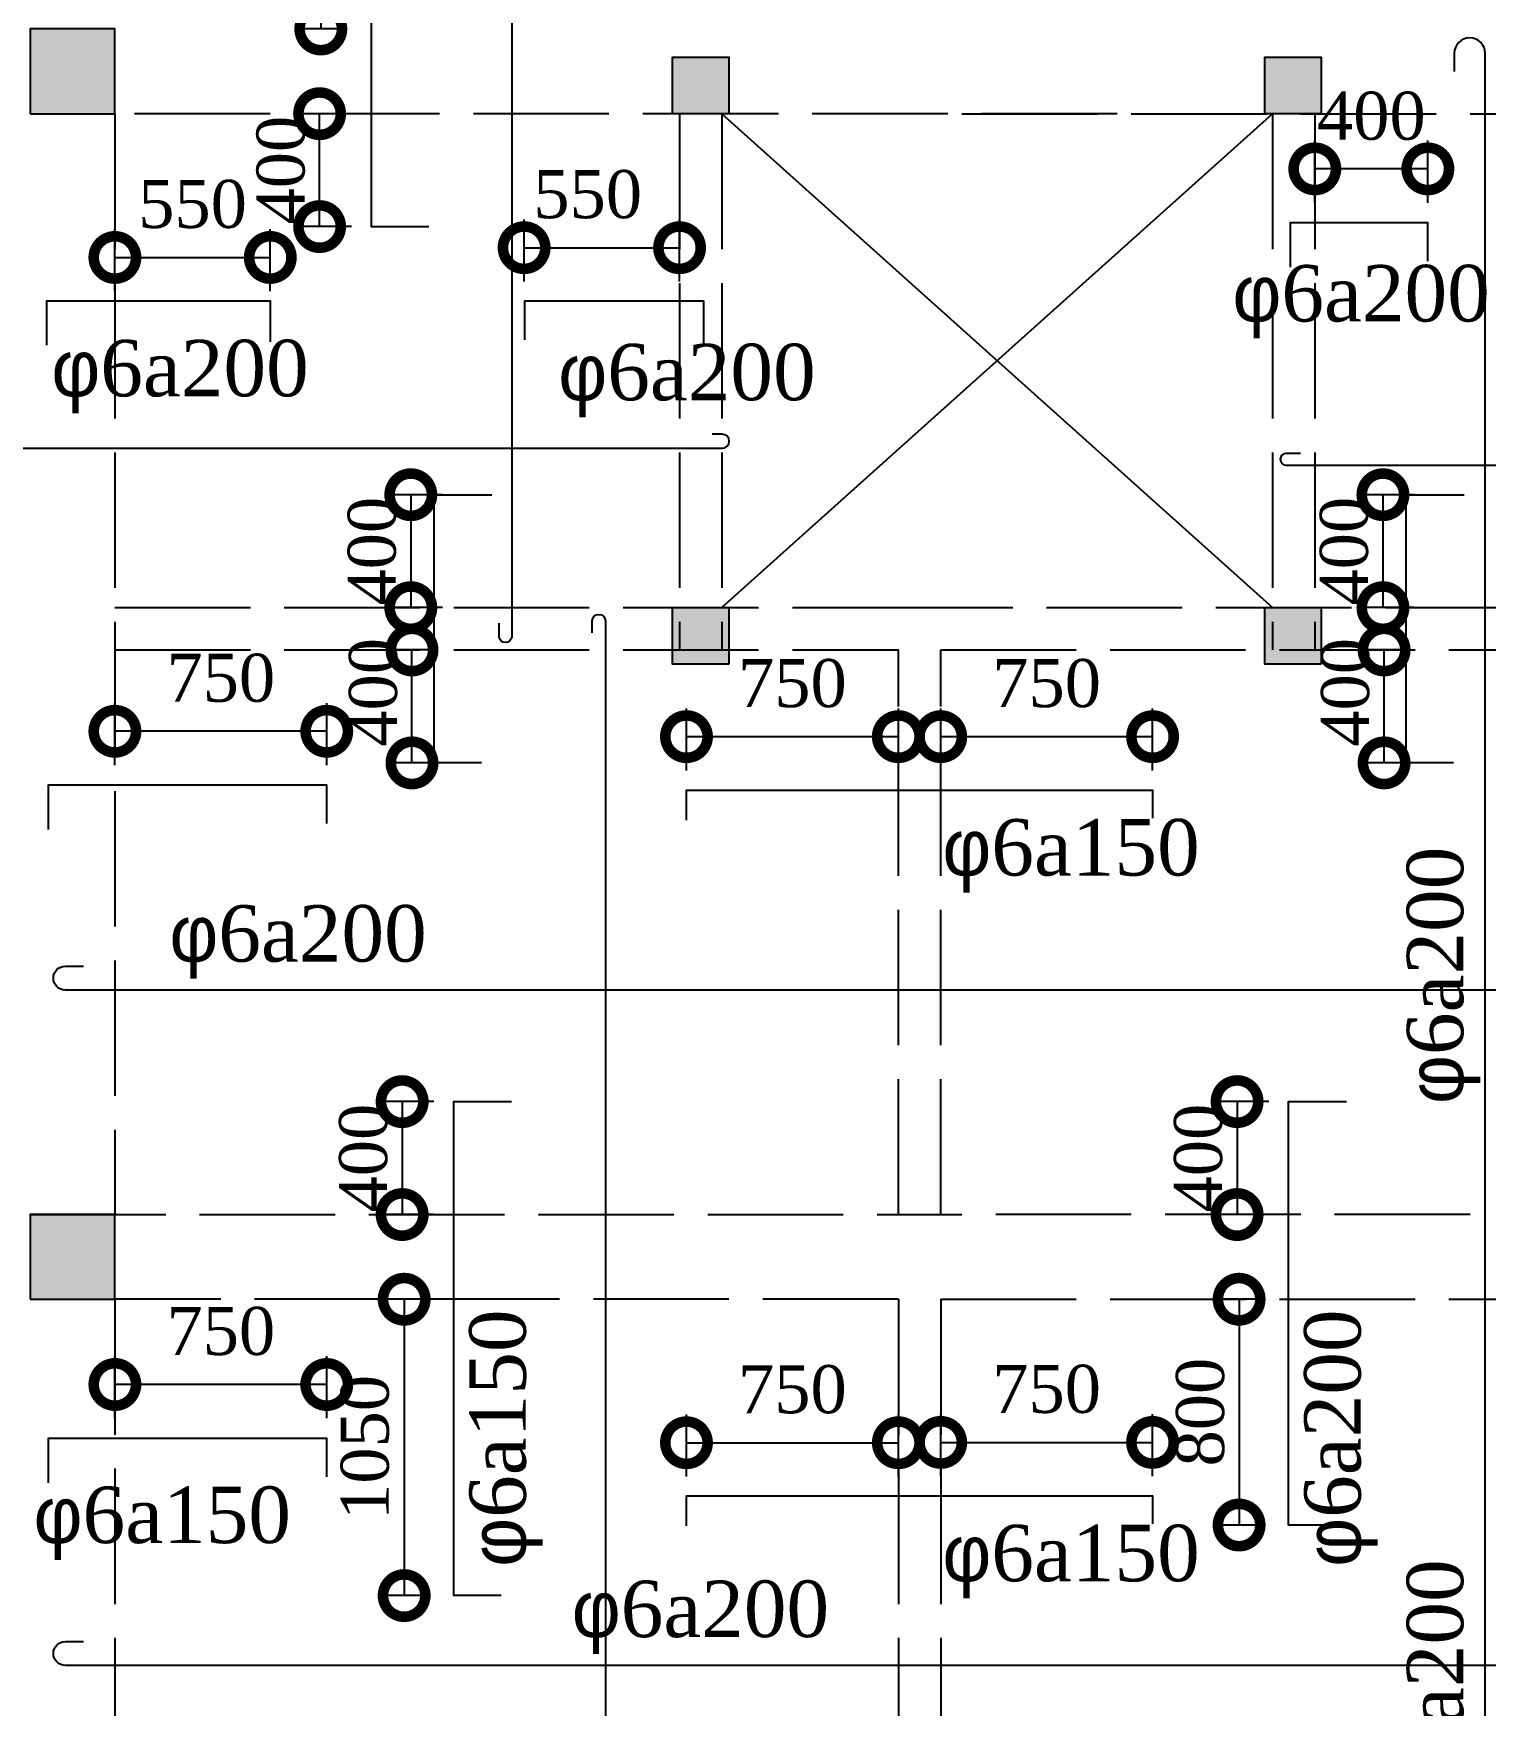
# Model space of a CAD drawing. Extents: x -105064 to -20964, y -943 to 58457.
# Drawn here: x -71584 to -66441, y 33593 to 39517 of the extents above; entities that cross this region are included whole.
import ezdxf

# ---------------------------------------------------------------- set-up
doc = ezdxf.new("R2010")
doc.units = 0
doc.header["$LTSCALE"] = 40
doc.linetypes.add('ACAD_ISO02W100', pattern=[15, 12, -3])
doc.layers.get('0').update_dxf_attribs({"linetype": 'CONTINUOUS'})
doc.layers.get('DEFPOINTS').update_dxf_attribs({"linetype": 'CONTINUOUS'})
for name, color, linetype in [('COT', 3, 'CONTINUOUS'), ('KTHUOT', 6, 'CONTINUOUS'), ('MANH', 2, 'CONTINUOUS'), ('TEXT', 7, 'CONTINUOUS'), ('THEP', 1, 'CONTINUOUS')]:
    doc.layers.add(name, color=color, linetype=linetype)
doc.styles.add('VNI-HELVE', font='')
doc.styles.add('VNI-TIMES', font='')
doc.styles.get('VNI-HELVE').set_extended_font_data('VNI-Helve')
doc.styles.get('VNI-TIMES').set_extended_font_data('VNI-Times')
doc.dimstyles.new('D1', dxfattribs={"dimscale": 0, "dimtxt": 300, "dimasz": 250, "dimexe": 250, "dimexo": 0, "dimgap": 160, "dimtad": 1, "dimdec": 0, "dimdsep": 46, "dimtxsty": 'VNI-HELVE', "dimblk1": 'ARCHTICK', "dimblk2": 'ARCHTICK', "dimsah": 1, "dimcen": 2.5, "dimclrd": 6, "dimclre": 6, "dimclrt": 6, "dimadec": 0, "dimazin": 0, "dimtfac": 1, "dimtdec": 0, "dimtmove": 0, "dimatfit": 3, "dimldrblk": 'ARCHTICK', "dimfxl": 1, "dimtolj": 1, "dimtzin": 0, "dimarcsym": 0})

# ---------------------------------------------------------------- blocks, each defined once
blk = doc.blocks.new('_DotSmall')
at = {"color": 0, "linetype": 'ByBlock', "const_width": 0.5}
blk.add_lwpolyline([(-0.0625, 0, 1), (0.0625, 0, 1)], format="xyb", close=True, dxfattribs=at)
blk = doc.blocks.new('*D194')
at = {"layer": 'DEFPOINTS', "color": 0, "linetype": 'Continuous', "transparency": 16777216}
for p in [(-71295.8, 34730.3), (-71295.8, 34540.6), (-70545.4, 34540.6)]:
    blk.add_point(p, dxfattribs=at)
at = {"layer": 'KTHUOT', "color": 9, "linetype": 'Continuous', "lineweight": -2, "transparency": 16777216}
for p, q in [((-71295.8, 34610.6), (-71295.8, 34830.3)), ((-70545.4, 34610.6), (-70545.4, 34830.3)), ((-70545.4, 34730.3), (-71295.8, 34730.3))]:
    blk.add_line(p, q, dxfattribs=at)
at = {"layer": 'KTHUOT', "color": 9, "linetype": 'Continuous', "lineweight": -2, "transparency": 16777216, "xscale": 300, "yscale": 300, "zscale": 300, "rotation": 180}
blk.add_blockref('_DotSmall', (-71295.8, 34730.3), dxfattribs=at)
at = {"layer": 'KTHUOT', "color": 9, "linetype": 'Continuous', "lineweight": -2, "transparency": 16777216, "xscale": 300, "yscale": 300, "zscale": 300}
blk.add_blockref('_DotSmall', (-70545.4, 34730.3), dxfattribs=at)
at = {"layer": 'KTHUOT', "color": 7, "linetype": 'Continuous', "transparency": 16777216, "insert": (-70920.6, 34918.7), "char_height": 170, "attachment_point": 5, "style": 'VNI-TIMES'}
blk.add_mtext('\\A1;750', dxfattribs=at)
blk = doc.blocks.new('_ARCHTICK')
at = {"color": 0, "linetype": 'ByBlock', "const_width": 0.15}
blk.add_lwpolyline([(-0.5, -0.5), (0.5, 0.5)], dxfattribs=at)
blk = doc.blocks.new('*D197')
at = {"layer": 'DEFPOINTS', "color": 0, "linetype": 'Continuous', "transparency": 16777216}
for p in [(-68520.8, 34524), (-69271.3, 34334.4), (-68520.8, 34334.4)]:
    blk.add_point(p, dxfattribs=at)
at = {"layer": 'KTHUOT', "color": 9, "linetype": 'Continuous', "lineweight": -2, "transparency": 16777216}
for p, q in [((-69271.3, 34404.4), (-69271.3, 34624)), ((-68520.8, 34404.4), (-68520.8, 34624)), ((-69271.3, 34524), (-68520.8, 34524))]:
    blk.add_line(p, q, dxfattribs=at)
at = {"layer": 'KTHUOT', "color": 9, "linetype": 'Continuous', "lineweight": -2, "transparency": 16777216, "xscale": 300, "yscale": 300, "zscale": 300, "rotation": 180}
blk.add_blockref('_DotSmall', (-69271.3, 34524), dxfattribs=at)
at = {"layer": 'KTHUOT', "color": 9, "linetype": 'Continuous', "lineweight": -2, "transparency": 16777216, "xscale": 300, "yscale": 300, "zscale": 300}
blk.add_blockref('_DotSmall', (-68520.8, 34524), dxfattribs=at)
at = {"layer": 'KTHUOT', "color": 7, "linetype": 'Continuous', "transparency": 16777216, "insert": (-68896.1, 34712.4), "char_height": 170, "attachment_point": 5, "style": 'VNI-TIMES'}
blk.add_mtext('\\A1;750', dxfattribs=at)
blk = doc.blocks.new('*D196')
at = {"layer": 'DEFPOINTS', "color": 0, "linetype": 'Continuous', "transparency": 16777216}
for p in [(-67620.4, 34525.2), (-68370.8, 34335.5), (-67620.4, 34335.5)]:
    blk.add_point(p, dxfattribs=at)
at = {"layer": 'KTHUOT', "color": 9, "linetype": 'Continuous', "lineweight": -2, "transparency": 16777216}
for p, q in [((-68370.8, 34405.5), (-68370.8, 34625.2)), ((-67620.4, 34405.5), (-67620.4, 34625.2)), ((-68370.8, 34525.2), (-67620.4, 34525.2))]:
    blk.add_line(p, q, dxfattribs=at)
at = {"layer": 'KTHUOT', "color": 9, "linetype": 'Continuous', "lineweight": -2, "transparency": 16777216, "xscale": 300, "yscale": 300, "zscale": 300, "rotation": 180}
blk.add_blockref('_DotSmall', (-68370.8, 34525.2), dxfattribs=at)
at = {"layer": 'KTHUOT', "color": 9, "linetype": 'Continuous', "lineweight": -2, "transparency": 16777216, "xscale": 300, "yscale": 300, "zscale": 300}
blk.add_blockref('_DotSmall', (-67620.4, 34525.2), dxfattribs=at)
at = {"layer": 'KTHUOT', "color": 7, "linetype": 'Continuous', "transparency": 16777216, "insert": (-67995.6, 34713.6), "char_height": 170, "attachment_point": 5, "style": 'VNI-TIMES'}
blk.add_mtext('\\A1;750', dxfattribs=at)
blk = doc.blocks.new('*D252')
at = {"layer": 'DEFPOINTS', "color": 0, "linetype": 'Continuous', "transparency": 16777216}
for p in [(-71295.8, 37044.4), (-71295.8, 36854.7), (-70545.4, 36854.7)]:
    blk.add_point(p, dxfattribs=at)
at = {"layer": 'KTHUOT', "color": 9, "linetype": 'Continuous', "lineweight": -2, "transparency": 16777216}
for p, q in [((-71295.8, 36924.7), (-71295.8, 37144.4)), ((-70545.4, 36924.7), (-70545.4, 37144.4)), ((-70545.4, 37044.4), (-71295.8, 37044.4))]:
    blk.add_line(p, q, dxfattribs=at)
at = {"layer": 'KTHUOT', "color": 9, "linetype": 'Continuous', "lineweight": -2, "transparency": 16777216, "xscale": 300, "yscale": 300, "zscale": 300, "rotation": 180}
blk.add_blockref('_DotSmall', (-71295.8, 37044.4), dxfattribs=at)
at = {"layer": 'KTHUOT', "color": 9, "linetype": 'Continuous', "lineweight": -2, "transparency": 16777216, "xscale": 300, "yscale": 300, "zscale": 300}
blk.add_blockref('_DotSmall', (-70545.4, 37044.4), dxfattribs=at)
at = {"layer": 'KTHUOT', "color": 7, "linetype": 'Continuous', "transparency": 16777216, "insert": (-70920.6, 37232.8), "char_height": 170, "attachment_point": 5, "style": 'VNI-TIMES'}
blk.add_mtext('\\A1;750', dxfattribs=at)
blk = doc.blocks.new('*D251')
at = {"layer": 'DEFPOINTS', "color": 0, "linetype": 'Continuous', "transparency": 16777216}
for p in [(-68520.8, 37025.4), (-69271.3, 36835.8), (-68520.8, 36835.8)]:
    blk.add_point(p, dxfattribs=at)
at = {"layer": 'KTHUOT', "color": 9, "linetype": 'Continuous', "lineweight": -2, "transparency": 16777216}
for p, q in [((-69271.3, 36905.8), (-69271.3, 37125.4)), ((-68520.8, 36905.8), (-68520.8, 37125.4)), ((-69271.3, 37025.4), (-68520.8, 37025.4))]:
    blk.add_line(p, q, dxfattribs=at)
at = {"layer": 'KTHUOT', "color": 9, "linetype": 'Continuous', "lineweight": -2, "transparency": 16777216, "xscale": 300, "yscale": 300, "zscale": 300, "rotation": 180}
blk.add_blockref('_DotSmall', (-69271.3, 37025.4), dxfattribs=at)
at = {"layer": 'KTHUOT', "color": 9, "linetype": 'Continuous', "lineweight": -2, "transparency": 16777216, "xscale": 300, "yscale": 300, "zscale": 300}
blk.add_blockref('_DotSmall', (-68520.8, 37025.4), dxfattribs=at)
at = {"layer": 'KTHUOT', "color": 7, "linetype": 'Continuous', "transparency": 16777216, "insert": (-68896.1, 37213.8), "char_height": 170, "attachment_point": 5, "style": 'VNI-TIMES'}
blk.add_mtext('\\A1;750', dxfattribs=at)
blk = doc.blocks.new('*D250')
at = {"layer": 'DEFPOINTS', "color": 0, "linetype": 'Continuous', "transparency": 16777216}
for p in [(-67620.4, 37025.4), (-68370.8, 36835.8), (-67620.4, 36835.8)]:
    blk.add_point(p, dxfattribs=at)
at = {"layer": 'KTHUOT', "color": 9, "linetype": 'Continuous', "lineweight": -2, "transparency": 16777216}
for p, q in [((-68370.8, 36905.8), (-68370.8, 37125.4)), ((-67620.4, 36905.8), (-67620.4, 37125.4)), ((-68370.8, 37025.4), (-67620.4, 37025.4))]:
    blk.add_line(p, q, dxfattribs=at)
at = {"layer": 'KTHUOT', "color": 9, "linetype": 'Continuous', "lineweight": -2, "transparency": 16777216, "xscale": 300, "yscale": 300, "zscale": 300, "rotation": 180}
blk.add_blockref('_DotSmall', (-68370.8, 37025.4), dxfattribs=at)
at = {"layer": 'KTHUOT', "color": 9, "linetype": 'Continuous', "lineweight": -2, "transparency": 16777216, "xscale": 300, "yscale": 300, "zscale": 300}
blk.add_blockref('_DotSmall', (-67620.4, 37025.4), dxfattribs=at)
at = {"layer": 'KTHUOT', "color": 7, "linetype": 'Continuous', "transparency": 16777216, "insert": (-67995.6, 37213.8), "char_height": 170, "attachment_point": 5, "style": 'VNI-TIMES'}
blk.add_mtext('\\A1;750', dxfattribs=at)
blk = doc.blocks.new('*D266')
at = {"layer": 'DEFPOINTS', "color": 0, "linetype": 'Continuous', "transparency": 16777216}
for p in [(-70745.4, 38723), (-71295.8, 38533.3), (-70745.4, 38533.3)]:
    blk.add_point(p, dxfattribs=at)
at = {"layer": 'KTHUOT', "color": 9, "linetype": 'Continuous', "lineweight": -2, "transparency": 16777216}
for p, q in [((-71295.8, 38603.3), (-71295.8, 38823)), ((-70745.4, 38603.3), (-70745.4, 38823)), ((-71295.8, 38723), (-70745.4, 38723))]:
    blk.add_line(p, q, dxfattribs=at)
at = {"layer": 'KTHUOT', "color": 9, "linetype": 'Continuous', "lineweight": -2, "transparency": 16777216, "xscale": 300, "yscale": 300, "zscale": 300, "rotation": 180}
blk.add_blockref('_DotSmall', (-71295.8, 38723), dxfattribs=at)
at = {"layer": 'KTHUOT', "color": 9, "linetype": 'Continuous', "lineweight": -2, "transparency": 16777216, "xscale": 300, "yscale": 300, "zscale": 300}
blk.add_blockref('_DotSmall', (-70745.4, 38723), dxfattribs=at)
at = {"layer": 'KTHUOT', "color": 7, "linetype": 'Continuous', "transparency": 16777216, "insert": (-71020.6, 38911.4), "char_height": 170, "attachment_point": 5, "style": 'VNI-TIMES'}
blk.add_mtext('\\A1;550', dxfattribs=at)
blk = doc.blocks.new('*D267')
at = {"layer": 'DEFPOINTS', "color": 0, "linetype": 'Continuous', "transparency": 16777216}
for p in [(-69295.8, 38757.6), (-69846.3, 38567.9), (-69295.8, 38567.9)]:
    blk.add_point(p, dxfattribs=at)
at = {"layer": 'KTHUOT', "color": 9, "linetype": 'Continuous', "lineweight": -2, "transparency": 16777216}
for p, q in [((-69846.3, 38637.9), (-69846.3, 38857.6)), ((-69295.8, 38637.9), (-69295.8, 38857.6)), ((-69846.3, 38757.6), (-69295.8, 38757.6))]:
    blk.add_line(p, q, dxfattribs=at)
at = {"layer": 'KTHUOT', "color": 9, "linetype": 'Continuous', "lineweight": -2, "transparency": 16777216, "xscale": 300, "yscale": 300, "zscale": 300, "rotation": 180}
blk.add_blockref('_DotSmall', (-69846.3, 38757.6), dxfattribs=at)
at = {"layer": 'KTHUOT', "color": 9, "linetype": 'Continuous', "lineweight": -2, "transparency": 16777216, "xscale": 300, "yscale": 300, "zscale": 300}
blk.add_blockref('_DotSmall', (-69295.8, 38757.6), dxfattribs=at)
at = {"layer": 'KTHUOT', "color": 7, "linetype": 'Continuous', "transparency": 16777216, "insert": (-69621.1, 38946), "char_height": 170, "attachment_point": 5, "style": 'VNI-TIMES'}
blk.add_mtext('\\A1;550', dxfattribs=at)
blk = doc.blocks.new('*D268')
at = {"layer": 'DEFPOINTS', "color": 0, "linetype": 'Continuous', "transparency": 16777216}
for p in [(-67045.8, 39036.8), (-67045.8, 38847.1), (-66645.4, 38847.1)]:
    blk.add_point(p, dxfattribs=at)
at = {"layer": 'KTHUOT', "color": 9, "linetype": 'Continuous', "lineweight": -2, "transparency": 16777216}
for p, q in [((-67045.8, 38917.1), (-67045.8, 39136.8)), ((-66645.4, 38917.1), (-66645.4, 39136.8)), ((-66645.4, 39036.8), (-67045.8, 39036.8))]:
    blk.add_line(p, q, dxfattribs=at)
at = {"layer": 'KTHUOT', "color": 9, "linetype": 'Continuous', "lineweight": -2, "transparency": 16777216, "xscale": 300, "yscale": 300, "zscale": 300, "rotation": 180}
blk.add_blockref('_DotSmall', (-67045.8, 39036.8), dxfattribs=at)
at = {"layer": 'KTHUOT', "color": 9, "linetype": 'Continuous', "lineweight": -2, "transparency": 16777216, "xscale": 300, "yscale": 300, "zscale": 300}
blk.add_blockref('_DotSmall', (-66645.4, 39036.8), dxfattribs=at)
at = {"layer": 'KTHUOT', "color": 7, "linetype": 'Continuous', "transparency": 16777216, "insert": (-66845.6, 39223.8), "char_height": 170, "attachment_point": 5, "style": 'VNI-TIMES'}
blk.add_mtext('\\A1;400', dxfattribs=at)
blk = doc.blocks.new('*D435')
at = {"layer": 'DEFPOINTS', "color": 0, "linetype": 'Continuous', "transparency": 16777216}
for p in [(-70570.7, 39232.4), (-70388.3, 39232.4), (-70388.3, 38832.4)]:
    blk.add_point(p, dxfattribs=at)
at = {"layer": 'KTHUOT', "color": 9, "linetype": 'Continuous', "lineweight": -2, "transparency": 16777216}
for p, q in [((-70458.3, 39232.4), (-70640.7, 39232.4)), ((-70570.7, 38832.4), (-70570.7, 39232.4)), ((-70458.3, 38832.4), (-70640.7, 38832.4))]:
    blk.add_line(p, q, dxfattribs=at)
at = {"layer": 'KTHUOT', "color": 9, "linetype": 'Continuous', "lineweight": -2, "transparency": 16777216, "xscale": 300, "yscale": 300, "zscale": 300}
for p, rotation in [((-70570.7, 39232.4), 90), ((-70570.7, 38832.4), 270)]:
    blk.add_blockref('_DotSmall', p, dxfattribs=dict(at, rotation=rotation))
at = {"layer": 'KTHUOT', "color": 7, "linetype": 'Continuous', "transparency": 16777216, "insert": (-70707.8, 39032.4), "char_height": 170, "attachment_point": 5, "rotation": 90, "style": 'VNI-TIMES'}
blk.add_mtext('\\A1;400', dxfattribs=at)
blk = doc.blocks.new('*D436')
at = {"layer": 'DEFPOINTS', "color": 0, "linetype": 'Continuous', "transparency": 16777216}
for p in [(-70433.6, 40532.3), (-70566.5, 39532.4), (-70433.6, 39532.4)]:
    blk.add_point(p, dxfattribs=at)
at = {"layer": 'KTHUOT', "color": 9, "linetype": 'Continuous', "lineweight": -2, "transparency": 16777216}
for p, q in [((-70503.6, 40532.3), (-70636.5, 40532.3)), ((-70566.5, 40532.3), (-70566.5, 39532.4)), ((-70503.6, 39532.4), (-70636.5, 39532.4))]:
    blk.add_line(p, q, dxfattribs=at)
at = {"layer": 'KTHUOT', "color": 9, "linetype": 'Continuous', "lineweight": -2, "transparency": 16777216, "xscale": 300, "yscale": 300, "zscale": 300}
for p, rotation in [((-70566.5, 40532.3), 90), ((-70566.5, 39532.4), 270)]:
    blk.add_blockref('_DotSmall', p, dxfattribs=dict(at, rotation=rotation))
at = {"layer": 'KTHUOT', "color": 7, "linetype": 'Continuous', "transparency": 16777216, "insert": (-70703.6, 40032.4), "char_height": 170, "attachment_point": 5, "rotation": 90, "style": 'VNI-TIMES'}
blk.add_mtext('\\A1;1000', dxfattribs=at)
blk = doc.blocks.new('*D463')
at = {"layer": 'DEFPOINTS', "color": 0, "linetype": 'Continuous', "transparency": 16777216}
for p in [(-66622.1, 37882.5), (-66804.5, 37482.4), (-66622.1, 37482.4)]:
    blk.add_point(p, dxfattribs=at)
at = {"layer": 'KTHUOT', "color": 9, "linetype": 'Continuous', "lineweight": -2, "transparency": 16777216}
for p, q in [((-66692.1, 37882.5), (-66874.5, 37882.5)), ((-66804.5, 37882.5), (-66804.5, 37482.4)), ((-66692.1, 37482.4), (-66874.5, 37482.4))]:
    blk.add_line(p, q, dxfattribs=at)
at = {"layer": 'KTHUOT', "color": 9, "linetype": 'Continuous', "lineweight": -2, "transparency": 16777216, "xscale": 300, "yscale": 300, "zscale": 300}
for p, rotation in [((-66804.5, 37882.5), 90), ((-66804.5, 37482.4), 270)]:
    blk.add_blockref('_DotSmall', p, dxfattribs=dict(at, rotation=rotation))
at = {"layer": 'KTHUOT', "color": 7, "linetype": 'Continuous', "transparency": 16777216, "insert": (-66941.5, 37682.5), "char_height": 170, "attachment_point": 5, "rotation": 90, "style": 'VNI-TIMES'}
blk.add_mtext('\\A1;400', dxfattribs=at)
blk = doc.blocks.new('*D464')
at = {"layer": 'DEFPOINTS', "color": 0, "linetype": 'Continuous', "transparency": 16777216}
for p in [(-66800.3, 37332.4), (-66667.4, 37332.4), (-66667.4, 36932.5)]:
    blk.add_point(p, dxfattribs=at)
at = {"layer": 'KTHUOT', "color": 9, "linetype": 'Continuous', "lineweight": -2, "transparency": 16777216}
for p, q in [((-66737.4, 37332.4), (-66870.3, 37332.4)), ((-66800.3, 36932.5), (-66800.3, 37332.4)), ((-66737.4, 36932.5), (-66870.3, 36932.5))]:
    blk.add_line(p, q, dxfattribs=at)
at = {"layer": 'KTHUOT', "color": 9, "linetype": 'Continuous', "lineweight": -2, "transparency": 16777216, "xscale": 300, "yscale": 300, "zscale": 300}
for p, rotation in [((-66800.3, 37332.4), 90), ((-66800.3, 36932.5), 270)]:
    blk.add_blockref('_DotSmall', p, dxfattribs=dict(at, rotation=rotation))
at = {"layer": 'KTHUOT', "color": 7, "linetype": 'Continuous', "transparency": 16777216, "insert": (-66937.3, 37182.5), "char_height": 170, "attachment_point": 5, "rotation": 90, "style": 'VNI-TIMES'}
blk.add_mtext('\\A1;400', dxfattribs=at)
blk = doc.blocks.new('*D461')
at = {"layer": 'DEFPOINTS', "color": 0, "linetype": 'Continuous', "transparency": 16777216}
for p in [(-70065.3, 37882.5), (-70247.7, 37482.4), (-70065.3, 37482.4)]:
    blk.add_point(p, dxfattribs=at)
at = {"layer": 'KTHUOT', "color": 9, "linetype": 'Continuous', "lineweight": -2, "transparency": 16777216}
for p, q in [((-70135.3, 37882.5), (-70317.7, 37882.5)), ((-70247.7, 37882.5), (-70247.7, 37482.4)), ((-70135.3, 37482.4), (-70317.7, 37482.4))]:
    blk.add_line(p, q, dxfattribs=at)
at = {"layer": 'KTHUOT', "color": 9, "linetype": 'Continuous', "lineweight": -2, "transparency": 16777216, "xscale": 300, "yscale": 300, "zscale": 300}
for p, rotation in [((-70247.7, 37882.5), 90), ((-70247.7, 37482.4), 270)]:
    blk.add_blockref('_DotSmall', p, dxfattribs=dict(at, rotation=rotation))
at = {"layer": 'KTHUOT', "color": 7, "linetype": 'Continuous', "transparency": 16777216, "insert": (-70384.7, 37682.5), "char_height": 170, "attachment_point": 5, "rotation": 90, "style": 'VNI-TIMES'}
blk.add_mtext('\\A1;400', dxfattribs=at)
blk = doc.blocks.new('*D462')
at = {"layer": 'DEFPOINTS', "color": 0, "linetype": 'Continuous', "transparency": 16777216}
for p in [(-70243.5, 37332.4), (-70110.6, 37332.4), (-70110.6, 36932.5)]:
    blk.add_point(p, dxfattribs=at)
at = {"layer": 'KTHUOT', "color": 9, "linetype": 'Continuous', "lineweight": -2, "transparency": 16777216}
for p, q in [((-70180.6, 37332.4), (-70313.5, 37332.4)), ((-70243.5, 36932.5), (-70243.5, 37332.4)), ((-70180.6, 36932.5), (-70313.5, 36932.5))]:
    blk.add_line(p, q, dxfattribs=at)
at = {"layer": 'KTHUOT', "color": 9, "linetype": 'Continuous', "lineweight": -2, "transparency": 16777216, "xscale": 300, "yscale": 300, "zscale": 300}
for p, rotation in [((-70243.5, 37332.4), 90), ((-70243.5, 36932.5), 270)]:
    blk.add_blockref('_DotSmall', p, dxfattribs=dict(at, rotation=rotation))
at = {"layer": 'KTHUOT', "color": 7, "linetype": 'Continuous', "transparency": 16777216, "insert": (-70380.5, 37182.5), "char_height": 170, "attachment_point": 5, "rotation": 90, "style": 'VNI-TIMES'}
blk.add_mtext('\\A1;400', dxfattribs=at)
blk = doc.blocks.new('*D466')
at = {"layer": 'DEFPOINTS', "color": 0, "linetype": 'Continuous', "transparency": 16777216}
for p in [(-70095.8, 35732.5), (-70278.3, 35332.4), (-70095.8, 35332.4)]:
    blk.add_point(p, dxfattribs=at)
at = {"layer": 'KTHUOT', "color": 9, "linetype": 'Continuous', "lineweight": -2, "transparency": 16777216}
for p, q in [((-70165.8, 35732.5), (-70348.3, 35732.5)), ((-70278.3, 35732.5), (-70278.3, 35332.4)), ((-70165.8, 35332.4), (-70348.3, 35332.4))]:
    blk.add_line(p, q, dxfattribs=at)
at = {"layer": 'KTHUOT', "color": 9, "linetype": 'Continuous', "lineweight": -2, "transparency": 16777216, "xscale": 300, "yscale": 300, "zscale": 300}
for p, rotation in [((-70278.3, 35732.5), 90), ((-70278.3, 35332.4), 270)]:
    blk.add_blockref('_DotSmall', p, dxfattribs=dict(at, rotation=rotation))
at = {"layer": 'KTHUOT', "color": 7, "linetype": 'Continuous', "transparency": 16777216, "insert": (-70415.3, 35532.5), "char_height": 170, "attachment_point": 5, "rotation": 90, "style": 'VNI-TIMES'}
blk.add_mtext('\\A1;400', dxfattribs=at)
blk = doc.blocks.new('*D465')
at = {"layer": 'DEFPOINTS', "color": 0, "linetype": 'Continuous', "transparency": 16777216}
for p in [(-70138.3, 35032.4), (-70271.2, 33982.5), (-70138.3, 33982.5)]:
    blk.add_point(p, dxfattribs=at)
at = {"layer": 'KTHUOT', "color": 9, "linetype": 'Continuous', "lineweight": -2, "transparency": 16777216}
for p, q in [((-70208.3, 35032.4), (-70341.2, 35032.4)), ((-70271.2, 35032.4), (-70271.2, 33982.5)), ((-70208.3, 33982.5), (-70341.2, 33982.5))]:
    blk.add_line(p, q, dxfattribs=at)
at = {"layer": 'KTHUOT', "color": 9, "linetype": 'Continuous', "lineweight": -2, "transparency": 16777216, "xscale": 300, "yscale": 300, "zscale": 300}
for p, rotation in [((-70271.2, 35032.4), 90), ((-70271.2, 33982.5), 270)]:
    blk.add_blockref('_DotSmall', p, dxfattribs=dict(at, rotation=rotation))
at = {"layer": 'KTHUOT', "color": 7, "linetype": 'Continuous', "transparency": 16777216, "insert": (-70409.6, 34507.5), "char_height": 170, "attachment_point": 5, "rotation": 90, "style": 'VNI-TIMES'}
blk.add_mtext('\\A1;1050', dxfattribs=at)
blk = doc.blocks.new('*D468')
at = {"layer": 'DEFPOINTS', "color": 0, "linetype": 'Continuous', "transparency": 16777216}
for p in [(-67181, 35032.4), (-67313.9, 34232.5), (-67181, 34232.5)]:
    blk.add_point(p, dxfattribs=at)
at = {"layer": 'KTHUOT', "color": 9, "linetype": 'Continuous', "lineweight": -2, "transparency": 16777216}
for p, q in [((-67251, 35032.4), (-67383.9, 35032.4)), ((-67313.9, 35032.4), (-67313.9, 34232.5)), ((-67251, 34232.5), (-67383.9, 34232.5))]:
    blk.add_line(p, q, dxfattribs=at)
at = {"layer": 'KTHUOT', "color": 9, "linetype": 'Continuous', "lineweight": -2, "transparency": 16777216, "xscale": 300, "yscale": 300, "zscale": 300}
for p, rotation in [((-67313.9, 35032.4), 90), ((-67313.9, 34232.5), 270)]:
    blk.add_blockref('_DotSmall', p, dxfattribs=dict(at, rotation=rotation))
at = {"layer": 'KTHUOT', "color": 7, "linetype": 'Continuous', "transparency": 16777216, "insert": (-67451, 34632.5), "char_height": 170, "attachment_point": 5, "rotation": 90, "style": 'VNI-TIMES'}
blk.add_mtext('\\A1;800', dxfattribs=at)
blk = doc.blocks.new('*D467')
at = {"layer": 'DEFPOINTS', "color": 0, "linetype": 'Continuous', "transparency": 16777216}
for p in [(-67138.6, 35732.5), (-67321, 35332.4), (-67138.6, 35332.4)]:
    blk.add_point(p, dxfattribs=at)
at = {"layer": 'KTHUOT', "color": 9, "linetype": 'Continuous', "lineweight": -2, "transparency": 16777216}
for p, q in [((-67208.6, 35732.5), (-67391, 35732.5)), ((-67321, 35732.5), (-67321, 35332.4)), ((-67208.6, 35332.4), (-67391, 35332.4))]:
    blk.add_line(p, q, dxfattribs=at)
at = {"layer": 'KTHUOT', "color": 9, "linetype": 'Continuous', "lineweight": -2, "transparency": 16777216, "xscale": 300, "yscale": 300, "zscale": 300}
for p, rotation in [((-67321, 35732.5), 90), ((-67321, 35332.4), 270)]:
    blk.add_blockref('_DotSmall', p, dxfattribs=dict(at, rotation=rotation))
at = {"layer": 'KTHUOT', "color": 7, "linetype": 'Continuous', "transparency": 16777216, "insert": (-67458.1, 35532.5), "char_height": 170, "attachment_point": 5, "rotation": 90, "style": 'VNI-TIMES'}
blk.add_mtext('\\A1;400', dxfattribs=at)

msp = doc.modelspace()

# ---------------------------------------------------------------- linework, layer by layer
at = {"layer": 'COT'}
for points in [[(-71595.8, 39232.4), (-71295.8, 39232.4), (-71295.8, 39532.4), (-71595.8, 39532.4)], [(-69121.2, 39232.4), (-69321.2, 39232.4), (-69321.2, 39432.4), (-69121.2, 39432.4)], [(-67023.3, 39232.4), (-67223.3, 39232.4), (-67223.3, 39432.4), (-67023.3, 39432.4)], [(-69121.2, 37282.4), (-69321.2, 37282.4), (-69321.2, 37482.4), (-69121.2, 37482.4)], [(-67023.3, 37282.4), (-67223.3, 37282.4), (-67223.3, 37482.4), (-67023.3, 37482.4)], [(-71595.8, 35032.4), (-71295.8, 35032.4), (-71295.8, 35332.4), (-71595.8, 35332.4)]]:
    msp.add_lwpolyline(points, close=True, dxfattribs=at)
for points in [[(-71595.8, 39232.4), (-71295.8, 39232.4), (-71595.8, 39532.4), (-71295.8, 39532.4)], [(-69321.2, 39232.4), (-69121.2, 39232.4), (-69321.2, 39432.4), (-69121.2, 39432.4)], [(-67223.3, 39232.4), (-67023.3, 39232.4), (-67223.3, 39432.4), (-67023.3, 39432.4)], [(-69321.2, 37282.4), (-69121.2, 37282.4), (-69321.2, 37482.4), (-69121.2, 37482.4)], [(-67223.3, 37282.4), (-67023.3, 37282.4), (-67223.3, 37482.4), (-67023.3, 37482.4)], [(-71595.8, 35032.4), (-71295.8, 35032.4), (-71595.8, 35332.4), (-71295.8, 35332.4)]]:
    msp.add_solid(points, dxfattribs=at)
at = {"layer": 'MANH', "linetype": 'ACAD_ISO02W100'}
for p, q in [((-67745.8, 39232.4), (-71295.8, 39232.4)), ((-71295.8, 39232.4), (-71295.8, 35332.4)), ((-69295.8, 39232.4), (-69295.8, 37332.4)), ((-69145.8, 39232.4), (-69145.8, 37332.4)), ((-68295.8, 39232.4), (-65595.8, 39232.4)), ((-67195.8, 39232.4), (-67195.8, 37332.4)), ((-67045.8, 39232.4), (-67045.8, 37332.4)), ((-71295.8, 37482.4), (-68595.8, 37482.4)), ((-68595.8, 37482.4), (-65595.8, 37482.4)), ((-71295.8, 37332.4), (-68520.8, 37332.4)), ((-68520.8, 35332.4), (-68520.8, 37332.4)), ((-68370.8, 37332.4), (-65595.8, 37332.4)), ((-68370.8, 35332.4), (-68370.8, 37332.4)), ((-68045.8, 37332.4), (-67970.8, 37332.4)), ((-71595.8, 35332.4), (-68595.8, 35332.4)), ((-68595.8, 35332.4), (-68295.8, 35332.4)), ((-65295.8, 35332.4), (-68295.8, 35332.4)), ((-71295.8, 35032.4), (-71295.8, 31132.4)), ((-68520.8, 35032.4), (-71295.8, 35032.4)), ((-68520.8, 35032.4), (-68520.8, 31132.4)), ((-68370.8, 35032.4), (-68370.8, 32482.4)), ((-68370.8, 35032.4), (-65595.8, 35032.4))]:
    msp.add_line(p, q, dxfattribs=at)
at = {"layer": 'MANH', "color": 9}
for p, q in [((-67195.8, 39232.4), (-69145.8, 37482.4)), ((-69145.8, 39232.4), (-67195.8, 37482.4))]:
    msp.add_line(p, q, dxfattribs=at)
at = {"layer": 'THEP'}
for points in [[(-69959, 43387.8), (-69959, 43457, -1), (-69889.7, 43457), (-69889.7, 37381.6, -1), (-69935.2, 37381.6), (-69935.2, 37427.8)], [(-66515.6, 32245.1), (-66515.6, 32195.1, 1), (-66442, 32195.1), (-66442, 32195.1), (-66442, 39445.7), (-66442, 39445.7, 1), (-66552.2, 39445.7), (-66552.2, 39382.3)], [(-75304.8, 38096.7), (-75361.5, 38096.7, 1), (-75361.5, 38047.1), (-69144.7, 38047.1, 1), (-69144.7, 38096.7), (-69180.2, 38096.7)], [(-67096.1, 38029.1), (-67147.1, 38029.1, 1), (-67147.1, 37986.7), (-49341.5, 37986.7, 1), (-49341.5, 38028.6), (-49375.5, 38028.6)], [(-69604.9, 37393.6), (-69604.9, 37435.3, -1), (-69558.5, 37435.3), (-69558.5, 31132.4)], [(-37886, 36217.9), (-37800.8, 36217.9, -1), (-37800.8, 36127.6), (-37800.8, 36127.6), (-71471.3, 36127.6, -1), (-71471.3, 36212.5), (-71407.2, 36212.5)], [(-37886, 33825.2), (-37800.8, 33825.2, -1), (-37800.8, 33734.9), (-37800.8, 33734.9), (-71471.3, 33734.9, -1), (-71471.3, 33819.7), (-71407.2, 33819.7)]]:
    msp.add_lwpolyline(points, format="xyb", dxfattribs=at)
for points in [[(-70220.5, 40532.4), (-70388.3, 40532.4), (-70388.3, 38832.4), (-70183.4, 38832.4)], [(-67131.4, 38689), (-67131.4, 38847.1), (-66646.4, 38847.1), (-66646.4, 38710.1)], [(-71536.6, 38412.4), (-71536.6, 38569.3), (-70746.1, 38569.3), (-70746.1, 38424.5)], [(-69210.3, 38409.8), (-69210.3, 38567.9), (-69845.3, 38567.9), (-69845.3, 38430.9)], [(-69997.6, 36932.4), (-70165.4, 36932.4), (-70165.4, 37882.5), (-69960.5, 37882.5)], [(-66554.4, 36932.4), (-66722.2, 36932.4), (-66722.2, 37882.5), (-66517.3, 37882.5)], [(-71531.4, 36696.6), (-71531.4, 36854.7), (-70546.4, 36854.7), (-70546.4, 36717.7)], [(-69271.3, 36729.4), (-69271.3, 36835.8), (-67620.4, 36835.8), (-67620.4, 36737)], [(-69928, 33982.5), (-70095.8, 33982.5), (-70095.8, 35732.5), (-69890.9, 35732.5)], [(-66970.8, 34232.5), (-67138.6, 34232.5), (-67138.6, 35732.5), (-66933.7, 35732.5)], [(-71531.4, 34382.5), (-71531.4, 34540.6), (-70546.4, 34540.6), (-70546.4, 34403.6)], [(-69271.3, 34229.1), (-69271.3, 34335.5), (-67620.4, 34335.5), (-67620.4, 34236.7)]]:
    msp.add_lwpolyline(points, dxfattribs=at)

# ---------------------------------------------------------------- texts
at = {"layer": 'TEXT', "char_height": 200, "width": 982.857, "attachment_point": 1, "style": 'VNI-TIMES'}
for s, insert in [('{\\fSymbol|b0|i0|c2|p16;f}6a200', (-67337.5, 38696.3)), ('{\\fSymbol|b0|i0|c2|p16;f}6a200', (-71520.8, 38431.1)), ('{\\fSymbol|b0|i0|c2|p16;f}6a200', (-69725.3, 38417.1)), ('{\\fSymbol|b0|i0|c2|p16;f}6a150', (-68364.9, 36733.5)), ('{\\fSymbol|b0|i0|c2|p16;f}6a200', (-71102.8, 36428.4)), ('{\\fSymbol|b0|i0|c2|p16;f}6a150', (-71583.8, 34368.7)), ('{\\fSymbol|b0|i0|c2|p16;f}6a150', (-68364.9, 34233.3)), ('{\\fSymbol|b0|i0|c2|p16;f}6a200', (-69677.6, 34035.6))]:
    msp.add_mtext(s, dxfattribs=dict(at, insert=insert))
at = {"layer": 'TEXT', "char_height": 200, "width": 982.857, "attachment_point": 1, "rotation": 90, "style": 'VNI-TIMES'}
for s, insert in [('{\\fSymbol|b0|i0|c2|p16;f}6a200', (-66720.1, 35724.1)), ('{\\fSymbol|b0|i0|c2|p16;f}6a150', (-70040.5, 34084.6)), ('{\\fSymbol|b0|i0|c2|p16;f}6a200', (-67083.3, 34084.6)), ('{\\fSymbol|b0|i0|c2|p16;f}6a200', (-66720.1, 33199.5))]:
    msp.add_mtext(s, dxfattribs=dict(at, insert=insert))

# ---------------------------------------------------------------- dimensions: what is measured, and where the dimension line sits
at = {"layer": 'KTHUOT', "color": 6, "linetype": 'Continuous'}
for base, p1, p2, angle, override, picture, middle in [((-70566.5, 39532.4), (-70433.6, 40532.3), (-70433.6, 39532.4), 90, {"dimscale": 1, "dimtxt": 170, "dimasz": 300, "dimexe": 70, "dimexo": 70, "dimgap": 50, "dimtxsty": 'VNI-TIMES', "dimblk1": 'DotSmall', "dimblk2": 'DotSmall', "dimclrd": 9, "dimclre": 9, "dimclrt": 7}, '*D436', (-70703.6, 40032.4)), ((-71295.8, 37044.4), (-70545.4, 36854.7), (-71295.8, 36854.7), 180, {"dimscale": 1, "dimtxt": 170, "dimasz": 300, "dimexe": 100, "dimexo": 70, "dimgap": 100, "dimtxsty": 'VNI-TIMES', "dimblk1": 'DotSmall', "dimblk2": 'DotSmall', "dimclrd": 9, "dimclre": 9, "dimclrt": 7}, '*D252', (-70920.6, 37232.8)), ((-70271.2, 33982.5), (-70138.3, 35032.4), (-70138.3, 33982.5), 90, {"dimscale": 1, "dimtxt": 170, "dimasz": 300, "dimexe": 70, "dimexo": 70, "dimgap": 50, "dimtxsty": 'VNI-TIMES', "dimblk1": 'DotSmall', "dimblk2": 'DotSmall', "dimclrd": 9, "dimclre": 9, "dimclrt": 7}, '*D465', (-70409.6, 34507.5)), ((-67313.9, 34232.5), (-67181, 35032.4), (-67181, 34232.5), 90, {"dimscale": 1, "dimtxt": 170, "dimasz": 300, "dimexe": 70, "dimexo": 70, "dimgap": 50, "dimtxsty": 'VNI-TIMES', "dimblk1": 'DotSmall', "dimblk2": 'DotSmall', "dimclrd": 9, "dimclre": 9, "dimclrt": 7}, '*D468', (-67451, 34632.5)), ((-71295.8, 34730.3), (-70545.4, 34540.6), (-71295.8, 34540.6), 180, {"dimscale": 1, "dimtxt": 170, "dimasz": 300, "dimexe": 100, "dimexo": 70, "dimgap": 100, "dimtxsty": 'VNI-TIMES', "dimblk1": 'DotSmall', "dimblk2": 'DotSmall', "dimclrd": 9, "dimclre": 9, "dimclrt": 7}, '*D194', (-70920.6, 34918.7))]:
    dim = msp.add_linear_dim(base=base, p1=p1, p2=p2, angle=angle, dimstyle='D1', override=override, dxfattribs=at)
    dim.commit()
    dim.dimension.update_dxf_attribs({"geometry": picture, "text_midpoint": middle})
for base, p1, p2, angle, override, picture, middle in [((-67045.8, 39036.8), (-66645.4, 38847.1), (-67045.8, 38847.1), 180, {"dimscale": 1, "dimtxt": 170, "dimasz": 300, "dimexe": 100, "dimexo": 70, "dimgap": 100, "dimtxsty": 'VNI-TIMES', "dimblk1": 'DotSmall', "dimblk2": 'DotSmall', "dimclrd": 9, "dimclre": 9, "dimclrt": 7}, '*D268', (-66845.6, 39036.8)), ((-70570.7, 39232.4), (-70388.3, 38832.4), (-70388.3, 39232.4), 270, {"dimscale": 1, "dimtxt": 170, "dimasz": 300, "dimexe": 70, "dimexo": 70, "dimgap": 50, "dimtxsty": 'VNI-TIMES', "dimblk1": 'DotSmall', "dimblk2": 'DotSmall', "dimclrd": 9, "dimclre": 9, "dimclrt": 7}, '*D435', (-70570.7, 39032.4)), ((-70247.7, 37482.4), (-70065.3, 37882.5), (-70065.3, 37482.4), 90, {"dimscale": 1, "dimtxt": 170, "dimasz": 300, "dimexe": 70, "dimexo": 70, "dimgap": 50, "dimtxsty": 'VNI-TIMES', "dimblk1": 'DotSmall', "dimblk2": 'DotSmall', "dimclrd": 9, "dimclre": 9, "dimclrt": 7}, '*D461', (-70247.7, 37682.5)), ((-66804.5, 37482.4), (-66622.1, 37882.5), (-66622.1, 37482.4), 90, {"dimscale": 1, "dimtxt": 170, "dimasz": 300, "dimexe": 70, "dimexo": 70, "dimgap": 50, "dimtxsty": 'VNI-TIMES', "dimblk1": 'DotSmall', "dimblk2": 'DotSmall', "dimclrd": 9, "dimclre": 9, "dimclrt": 7}, '*D463', (-66804.5, 37682.5)), ((-70243.5, 37332.4), (-70110.6, 36932.5), (-70110.6, 37332.4), 270, {"dimscale": 1, "dimtxt": 170, "dimasz": 300, "dimexe": 70, "dimexo": 70, "dimgap": 50, "dimtxsty": 'VNI-TIMES', "dimblk1": 'DotSmall', "dimblk2": 'DotSmall', "dimclrd": 9, "dimclre": 9, "dimclrt": 7}, '*D462', (-70243.5, 37182.5)), ((-66800.3, 37332.4), (-66667.4, 36932.5), (-66667.4, 37332.4), 270, {"dimscale": 1, "dimtxt": 170, "dimasz": 300, "dimexe": 70, "dimexo": 70, "dimgap": 50, "dimtxsty": 'VNI-TIMES', "dimblk1": 'DotSmall', "dimblk2": 'DotSmall', "dimclrd": 9, "dimclre": 9, "dimclrt": 7}, '*D464', (-66800.3, 37182.5)), ((-70278.3, 35332.4), (-70095.8, 35732.5), (-70095.8, 35332.4), 90, {"dimscale": 1, "dimtxt": 170, "dimasz": 300, "dimexe": 70, "dimexo": 70, "dimgap": 50, "dimtxsty": 'VNI-TIMES', "dimblk1": 'DotSmall', "dimblk2": 'DotSmall', "dimclrd": 9, "dimclre": 9, "dimclrt": 7}, '*D466', (-70278.3, 35532.5)), ((-67321, 35332.4), (-67138.6, 35732.5), (-67138.6, 35332.4), 90, {"dimscale": 1, "dimtxt": 170, "dimasz": 300, "dimexe": 70, "dimexo": 70, "dimgap": 50, "dimtxsty": 'VNI-TIMES', "dimblk1": 'DotSmall', "dimblk2": 'DotSmall', "dimclrd": 9, "dimclre": 9, "dimclrt": 7}, '*D467', (-67321, 35532.5))]:
    dim = msp.add_linear_dim(base=base, p1=p1, p2=p2, angle=angle, dimstyle='D1', override=override, dxfattribs=at)
    dim.commit()
    dim.dimension.update_dxf_attribs({"geometry": picture, "text_midpoint": middle, "dimtype": 160})
for base, p1, p2, picture, middle in [((-69295.8347, 38757.5717), (-69846.2719, 38567.9311), (-69295.8347, 38567.9311), '*D267', (-69621.0533, 38757.5717)), ((-70745.4, 38723), (-71295.8, 38533.3), (-70745.4, 38533.3), '*D266', (-71020.6, 38723))]:
    dim = msp.add_linear_dim(base=base, p1=p1, p2=p2, dimstyle='D1', override={"dimscale": 1, "dimtxt": 170, "dimasz": 300, "dimexe": 100, "dimexo": 70, "dimgap": 100, "dimtxsty": 'VNI-TIMES', "dimblk1": 'DotSmall', "dimblk2": 'DotSmall', "dimclrd": 9, "dimclre": 9, "dimclrt": 7}, dxfattribs=at)
    dim.commit()
    dim.dimension.update_dxf_attribs({"geometry": picture, "text_midpoint": middle, "dimtype": 160})
for base, p1, p2, picture, middle in [((-68520.8347, 37025.3972), (-69271.2719, 36835.7565), (-68520.8347, 36835.7565), '*D251', (-68896.0533, 37213.8022)), ((-67620.4, 37025.4), (-68370.8, 36835.8), (-67620.4, 36835.8), '*D250', (-67995.6, 37213.8)), ((-68520.8347, 34524.0255), (-69271.2719, 34334.3848), (-68520.8347, 34334.3848), '*D197', (-68896.0533, 34712.4305)), ((-67620.4, 34525.2), (-68370.8, 34335.5), (-67620.4, 34335.5), '*D196', (-67995.6, 34713.6))]:
    dim = msp.add_linear_dim(base=base, p1=p1, p2=p2, dimstyle='D1', override={"dimscale": 1, "dimtxt": 170, "dimasz": 300, "dimexe": 100, "dimexo": 70, "dimgap": 100, "dimtxsty": 'VNI-TIMES', "dimblk1": 'DotSmall', "dimblk2": 'DotSmall', "dimclrd": 9, "dimclre": 9, "dimclrt": 7}, dxfattribs=at)
    dim.commit()
    dim.dimension.update_dxf_attribs({"geometry": picture, "text_midpoint": middle})

doc.saveas('drawing.dxf')
